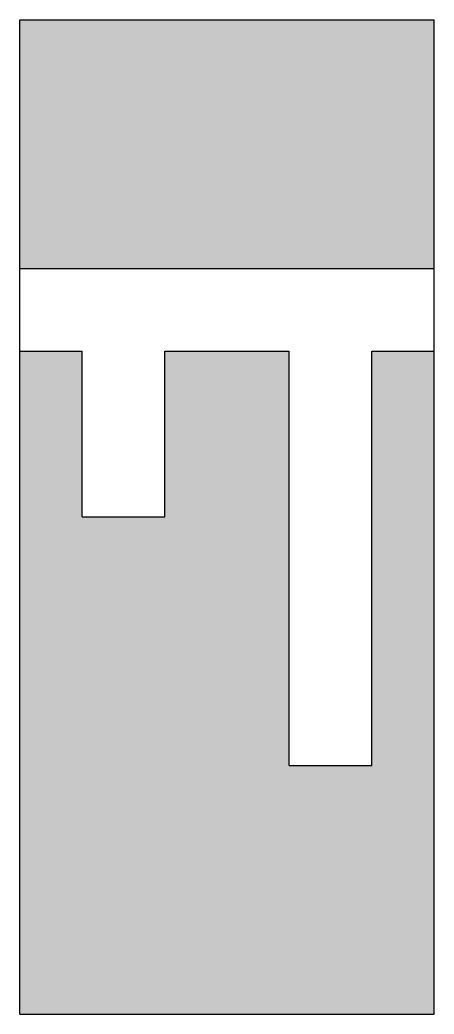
# Model space of a CAD drawing. Header units: metres. Extents: x 0 to 0.5, y 0 to 1.2.
import ezdxf

# ---------------------------------------------------------------- set-up
doc = ezdxf.new("R2010")
doc.units = ezdxf.units.M
doc.header["$LTSCALE"] = 0.2

msp = doc.modelspace()

# ---------------------------------------------------------------- hatches: boundary and pattern name
h = msp.add_hatch(color=254)
h.dxf.hatch_style = 1
h.paths.add_polyline_path([(0.5, 1.2), (0, 1.2), (0, 0.9), (0.5, 0.9)])
h.paths.add_polyline_path([(0.325, 0.8), (0.175, 0.8), (0.175, 0.6), (0.075, 0.6), (0.075, 0.8), (0, 0.8), (0, 0), (0.5, 0), (0.5, 0.8), (0.425, 0.8), (0.425, 0.3), (0.325, 0.3)])

# ---------------------------------------------------------------- linework, layer by layer
for p, q in [((0, 1.2), (0.5, 1.2)), ((0, 0), (0, 1.2)), ((0.5, 0), (0.5, 1.2)), ((0, 0.9), (0.5, 0.9)), ((0, 0.8), (0.075, 0.8)), ((0.075, 0.6), (0.075, 0.8)), ((0.175, 0.8), (0.325, 0.8)), ((0.175, 0.6), (0.175, 0.8)), ((0.325, 0.3), (0.325, 0.8)), ((0.425, 0.8), (0.5, 0.8)), ((0.425, 0.3), (0.425, 0.8)), ((0.075, 0.6), (0.175, 0.6)), ((0, 0.4), (0, 0.4)), ((0.325, 0.3), (0.425, 0.3)), ((0, 0.15), (0, 0.15)), ((0, 0), (0.5, 0))]:
    msp.add_line(p, q)

doc.saveas('drawing.dxf')
